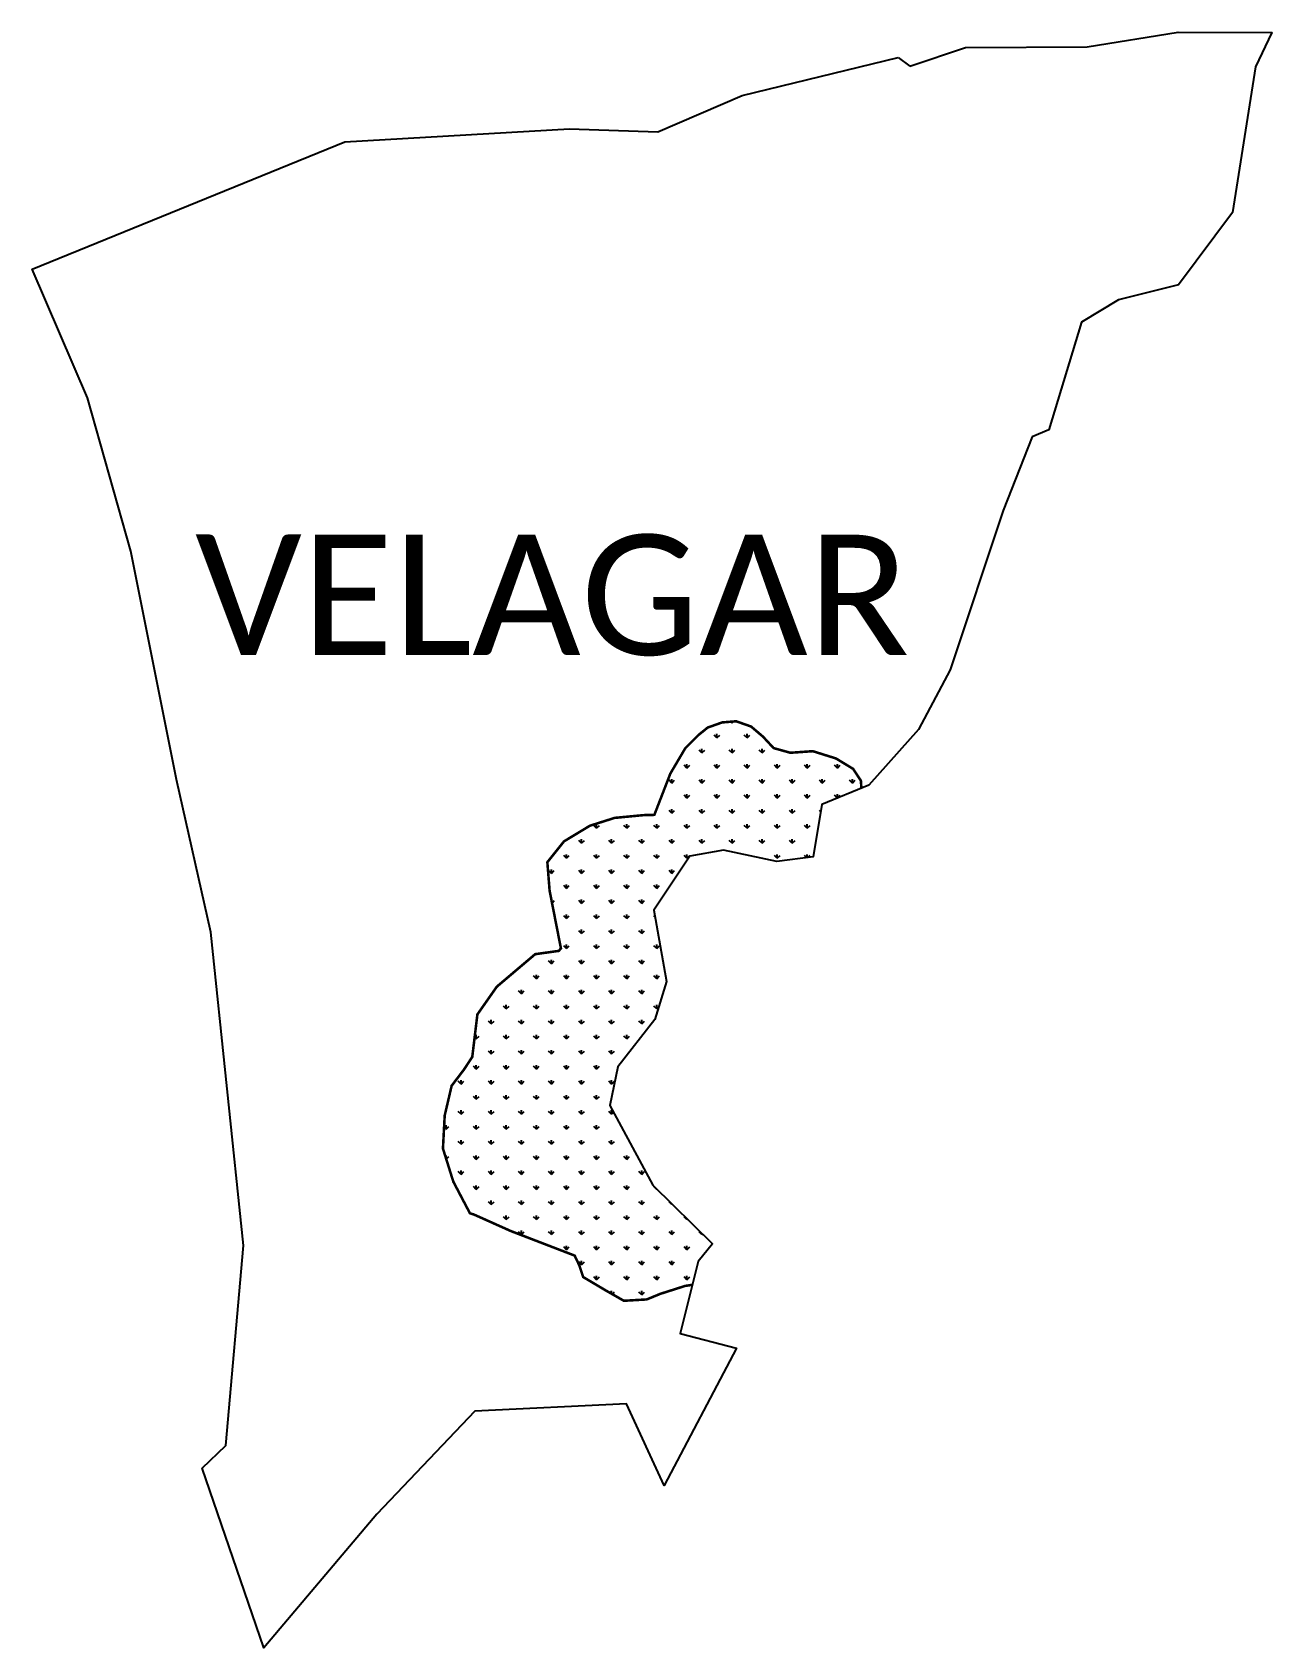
# Model space of a CAD drawing. Header units: metres. Extents: x 356579 to 358058, y 1742252 to 1744179.
import ezdxf

# ---------------------------------------------------------------- set-up
doc = ezdxf.new("R2010")
doc.units = ezdxf.units.M
doc.layers.add('MANGROOVES', color=112, linetype='Continuous')
doc.layers.add('VILLAGE NAME', color=250, linetype='Continuous')

msp = doc.modelspace()

# ---------------------------------------------------------------- hatches: boundary and pattern name
at = {"layer": 'MANGROOVES'}
h = msp.add_hatch(dxfattribs=at)
h.set_pattern_fill('GRASS', color=256)
h.paths.add_polyline_path([(357277.9, 1742944.8), (357322, 1743001), (357336.1, 1743046.4), (357320.7, 1743131.4), (357364, 1743196), (357404.2, 1743203.2), (357467.6, 1743189.6), (357511.1, 1743195.1), (357521.3, 1743257.8), (357568.6, 1743277), (357568, 1743286.1), (357558.7, 1743300.2), (357538.3, 1743312.6), (357510.6, 1743321.3), (357483.9, 1743319.4), (357463.8, 1743325), (357451.3, 1743338.5), (357437, 1743350.7), (357419.1, 1743357), (357402.4, 1743355.6), (357385.2, 1743349.5), (357374.6, 1743341), (357358.4, 1743324.8), (357340.6, 1743294.6), (357321.5, 1743245.3), (357308.6, 1743245), (357274.1, 1743241.7), (357244.5, 1743232.3), (357213.7, 1743213.7), (357193.8, 1743188.8), (357196.5, 1743154.8), (357210, 1743086), (357207.5, 1743083), (357179.3, 1743079.1), (357133.4, 1743040.2), (357110.3, 1743007.2), (357104.2, 1742956.5), (357094.3, 1742941.4), (357079.6, 1742922.1), (357071.3, 1742886.6), (357069.2, 1742847.1), (357081.6, 1742807.6), (357101.4, 1742769.9), (357106, 1742768.5), (357150, 1742748.8), (357226.4, 1742719.4), (357232, 1742707.6), (357236.6, 1742693.8), (357262.9, 1742678.2), (357285.1, 1742665.5), (357312.4, 1742667.1), (357328.7, 1742673.8), (357358.5, 1742683.3), (357366.8, 1742684.5), (357373.6, 1742712.2), (357390.7, 1742733.3), (357319.5, 1742803.4), (357268.3, 1742898.4)])

# ---------------------------------------------------------------- linework, layer by layer
at = {"color": 3}
for points in [[(357626.4, 1744138.6), (357693, 1744161), (357838, 1744161.9), (357946.7, 1744179.1), (358058.3, 1744178.8), (358038.9, 1744138), (358011.4, 1743963.9), (357947.1, 1743877.8), (357875.4, 1743859.9), (357831.3, 1743833.1), (357792.3, 1743704.9), (357772.5, 1743696.3), (357737.6, 1743608.3), (357674.4, 1743418.5), (357636.7, 1743347.1), (357577.5, 1743280.6), (357521.3, 1743257.8), (357511.1, 1743195.1), (357467.6, 1743189.6), (357404.2, 1743203.2), (357364, 1743196), (357320.7, 1743131.4), (357336.1, 1743046.4), (357322, 1743001), (357277.9, 1742944.8), (357268.3, 1742898.4), (357319.5, 1742803.4), (357390.7, 1742733.3), (357373.6, 1742712.2), (357352.5, 1742626.3), (357419.7, 1742609.1), (357333.3, 1742445), (357288.3, 1742542.5), (357107.1, 1742533.9), (356990.1, 1742411), (356855.4, 1742251.5), (356782, 1742465.8), (356810.2, 1742492.8), (356831.2, 1742731.4), (356792.2, 1743105.4), (356751.2, 1743287.4), (356696.9, 1743559.8), (356645.1, 1743743.1), (356579.1, 1743896.3), (356952.3, 1744048.3), (357220.3, 1744063.9), (357325.8, 1744060.2), (357426.2, 1744103.7), (357612.3, 1744149.1)], [(357612.3, 1744149.1), (357626.4, 1744138.6)]]:
    msp.add_lwpolyline(points, dxfattribs=at)
at = {"layer": 'MANGROOVES', "const_width": 3.04, "flags": 128}
msp.add_lwpolyline([(357366.8, 1742684.5), (357358.5, 1742683.3), (357328.7, 1742673.8), (357312.4, 1742667.1), (357285.1, 1742665.5), (357262.9, 1742678.2), (357236.6, 1742693.8), (357232, 1742707.6), (357226.4, 1742719.4), (357150, 1742748.8), (357106, 1742768.5), (357101.4, 1742769.9), (357081.6, 1742807.6), (357069.2, 1742847.1), (357071.3, 1742886.6), (357079.6, 1742922.1), (357094.3, 1742941.4), (357104.2, 1742956.5), (357110.3, 1743007.2), (357133.4, 1743040.2), (357179.3, 1743079.1), (357207.5, 1743083), (357210, 1743086), (357196.5, 1743154.8), (357193.8, 1743188.8), (357213.7, 1743213.7), (357244.5, 1743232.3), (357274.1, 1743241.7), (357308.6, 1743245), (357321.5, 1743245.3), (357340.6, 1743294.6), (357358.4, 1743324.8), (357374.6, 1743341), (357385.2, 1743349.5), (357402.4, 1743355.6), (357419.1, 1743357), (357437, 1743350.7), (357451.3, 1743338.5), (357463.8, 1743325), (357483.9, 1743319.4), (357510.6, 1743321.3), (357538.3, 1743312.6), (357558.7, 1743300.2), (357568, 1743286.1), (357568.6, 1743277)], dxfattribs=at)

# ---------------------------------------------------------------- texts
at = {"layer": 'VILLAGE NAME', "insert": (356773.6, 1743579.9), "char_height": 143.7, "attachment_point": 1, "rotation": 359.9793}
msp.add_mtext_dynamic_manual_height_columns('{\\fCalibri|b0|i0|c0|p34;VELAGAR}', width=1418, gutter_width=718.5, heights=[0], dxfattribs=at)

doc.saveas('drawing.dxf')
